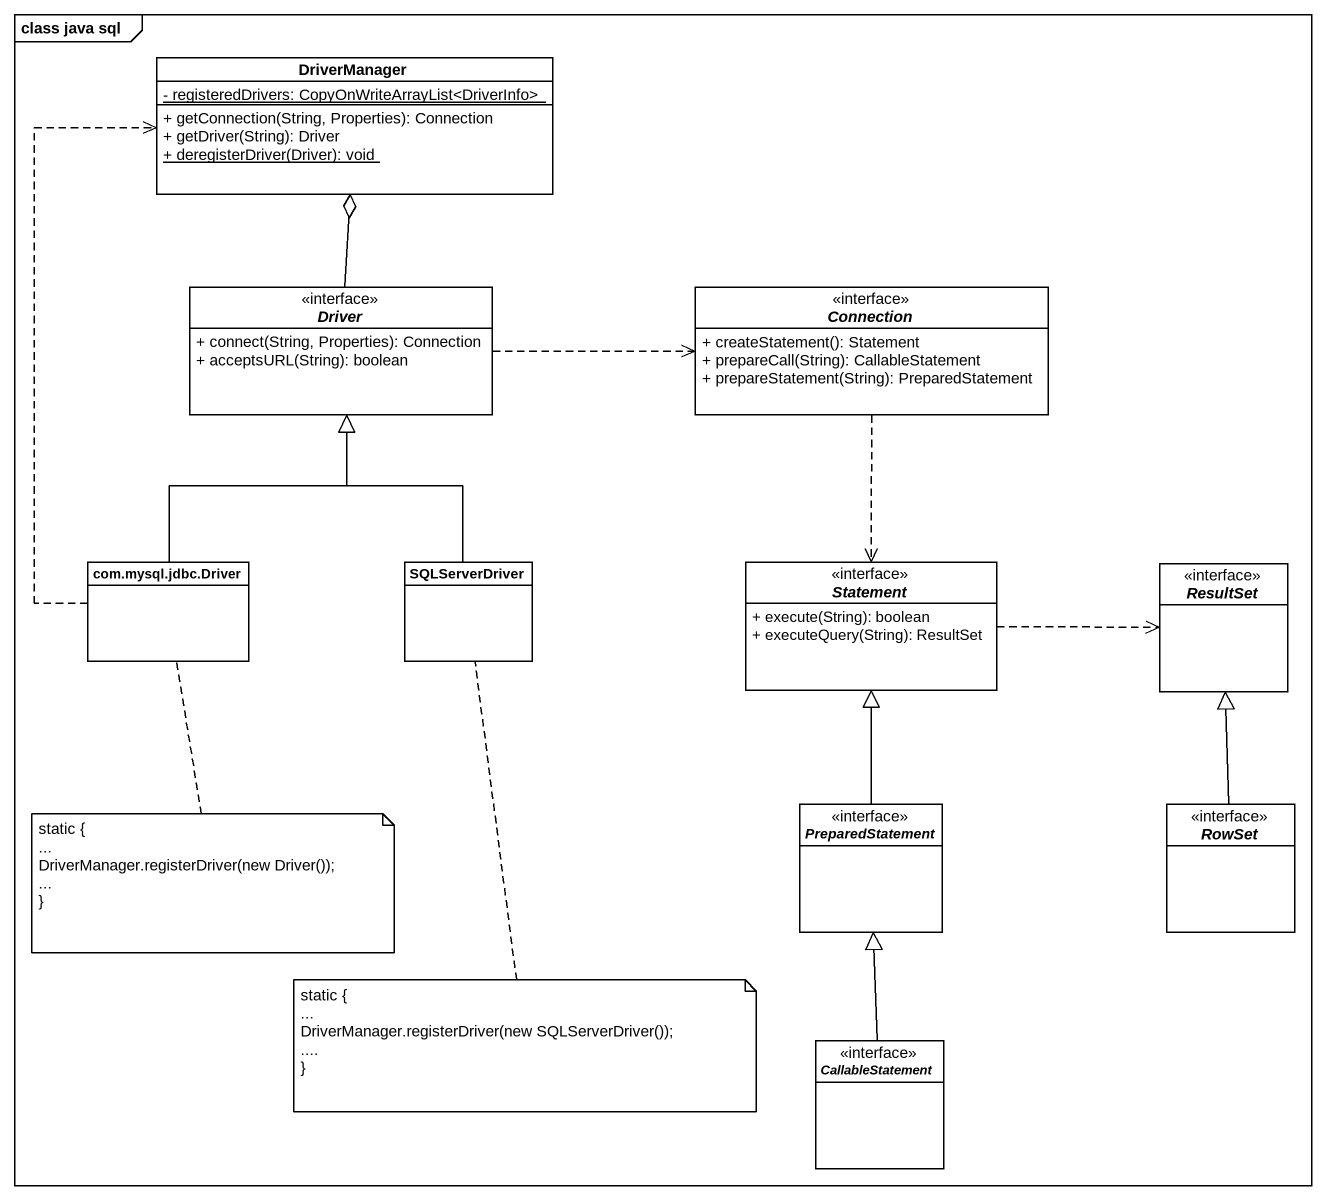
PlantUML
@startuml
mainframe class java sql
hide circle
hide empty members
skinparam classAttributeIconSize 0
class DriverManager #FFFFFF {
  {static} - registeredDrivers: CopyOnWriteArrayList<DriverInfo>
  + getConnection(String, Properties): Connection
  + getDriver(String): Driver
  {static} + deregisterDriver(Driver): void
}
interface Driver #FFFFFF {
  + connect(String, Properties): Connection
  + acceptsURL(String): boolean
}
interface Connection #FFFFFF {
  + createStatement(): Statement
  + prepareCall(String): CallableStatement
  + prepareStatement(String): PreparedStatement
}
class "com.mysql.jdbc.Driver" as com_mysql_jdbc_Driver #FFFFFF
class SQLServerDriver #FFFFFF
interface Statement #FFFFFF {
  + execute(String): boolean
  + executeQuery(String): ResultSet
}
interface ResultSet #FFFFFF
interface PreparedStatement #FFFFFF
interface RowSet #FFFFFF
interface CallableStatement #FFFFFF
Driver -up-o DriverManager
Driver .right.> Connection
Connection ..> Statement
com_mysql_jdbc_Driver .up.> DriverManager
com_mysql_jdbc_Driver -up-|> Driver
SQLServerDriver -up-|> Driver
Statement .right.> ResultSet
PreparedStatement -up-|> Statement
RowSet -up-|> ResultSet
CallableStatement -up-|> PreparedStatement
note bottom of com_mysql_jdbc_Driver
  static {
  ~...
  DriverManager.registerDriver(new Driver());
  ~...
  ~}
end note
note bottom of SQLServerDriver
  static {
  ~...
  DriverManager.registerDriver(new SQLServerDriver());
  ~....
  ~}
end note
@enduml
